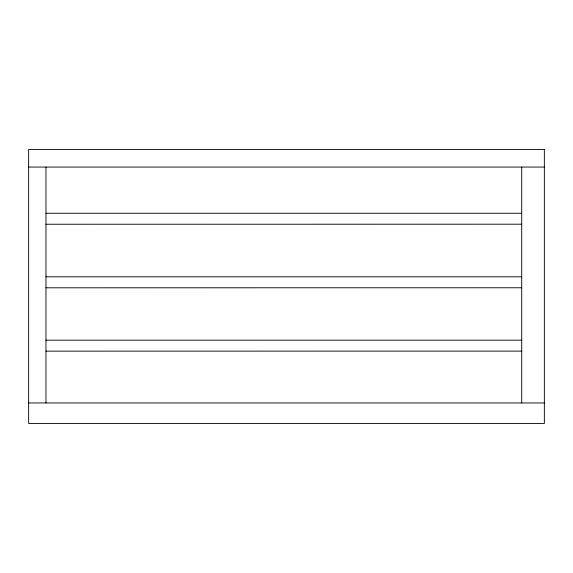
<?xml version="1.0" encoding="UTF-8"?>
<svg xmlns="http://www.w3.org/2000/svg" width="573" height="573" viewBox="0 0 573 573"><rect width="100%" height="100%" fill="white"/><g stroke="black" fill="none" stroke-linecap="round" stroke-linejoin="round"><path stroke-width="0.86" d="M28.65 167.058L544.35 167.058M45.969 213.256L521.724 213.256M45.969 224.244L521.724 224.208M45.969 276.809L521.724 276.809M45.969 287.796L521.724 287.761M45.969 340.161L521.724 340.161M45.969 351.149L521.724 351.113M28.65 402.955L544.35 402.955M521.724 167.058L521.724 402.955M45.969 167.058L45.969 402.955M544.35 149.503L28.65 149.503L28.65 423.497L544.35 423.497L544.35 149.503"/></g></svg>
